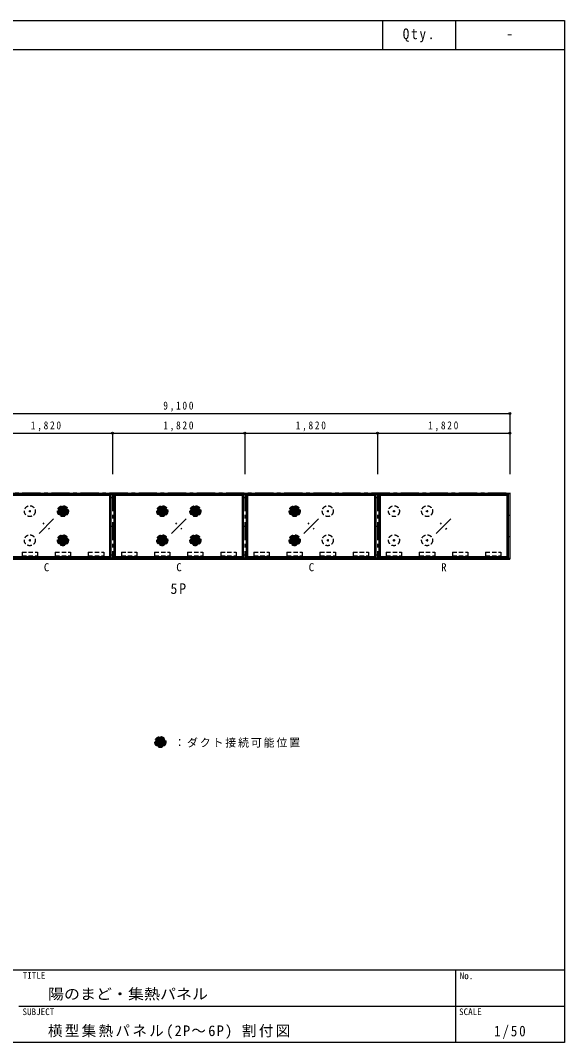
# Model space of a CAD drawing. Units: millimetres at full size, sheet at 1:50. Extents: x -8818 to 11382, y -6635 to 7415.
# Drawn here: x 3904 to 11382, y -6635 to 7415 of the extents above; entities that cross this region are included whole.
import ezdxf
from ezdxf.enums import TextEntityAlignment as Align

# ---------------------------------------------------------------- set-up
doc = ezdxf.new("R2010")
doc.units = ezdxf.units.MM
doc.header["$LTSCALE"] = 50
doc.header["$PDMODE"] = 32
doc.header["$PDSIZE"] = 25
doc.linetypes.add('CHAIN1', pattern=[8, 5, -1, 1, -1])
doc.linetypes.add('DASHED1', pattern=[1.8, 1.2, -0.6])
doc.layers.add('0-0', color=7, linetype='Continuous')
doc.layers.add('F-0', color=2, linetype='Continuous')
doc.styles.add('ＭＳ ゴシック', font='')
doc.styles.get('ＭＳ ゴシック').set_extended_font_data('MS Gothic')

msp = doc.modelspace()

# ---------------------------------------------------------------- hatches: boundary and pattern name
at = {"layer": '0-0'}
for points in [[(4562.72, 669.29, 1), (4412.72, 669.29, 1)], [(5927.72, 669.29, 1), (5777.72, 669.29, 1)], [(6382.72, 669.29, 1), (6232.72, 669.29, 1)], [(7747.72, 669.29, 1), (7597.72, 669.29, 1)], [(4562.72, 269.29, 1), (4412.72, 269.29, 1)], [(5927.72, 269.29, 1), (5777.72, 269.29, 1)], [(6382.72, 269.29, 1), (6232.72, 269.29, 1)], [(7747.72, 269.29, 1), (7597.72, 269.29, 1)], [(5902, -2504.44, 1), (5752, -2504.44, 1)]]:
    msp.add_hatch(color=256, dxfattribs=at).paths.add_polyline_path(points)

# ---------------------------------------------------------------- linework, layer by layer
at = {"layer": '0-0', "color": 4}
for p, q in [((1529.72, 2012.03), (10629.72, 2012.03)), ((10629.72, 2012.03), (10629.72, 1179.81)), ((3349.72, 1740.69), (5169.72, 1740.69)), ((5169.72, 1740.69), (5169.72, 1179.81)), ((5169.72, 1740.69), (6989.72, 1740.69)), ((6989.72, 1740.69), (6989.72, 1179.81)), ((6989.72, 1740.69), (8809.72, 1740.69)), ((8809.72, 1740.69), (8809.72, 1179.81)), ((8809.72, 1740.69), (10629.72, 1740.69)), ((10629.72, 1740.69), (10629.72, 1179.81)), ((5187.72, 900.29), (5187.72, 918.29)), ((7007.72, 900.29), (7007.72, 918.29)), ((8827.72, 900.29), (8827.72, 918.29)), ((8827.72, 902.79), (8827.72, 918.29)), ((4159.72, 364.29), (4359.72, 564.29)), ((5979.72, 364.29), (6179.72, 564.29)), ((7799.72, 364.29), (7999.72, 564.29)), ((9619.72, 364.29), (9819.72, 564.29)), ((4217.29, 492.57), (4231.44, 506.72)), ((4288, 421.86), (4302.15, 436)), ((6037.29, 492.57), (6051.44, 506.72)), ((6108, 421.86), (6122.15, 436)), ((7857.29, 492.57), (7871.44, 506.72)), ((7928, 421.86), (7942.15, 436)), ((9677.29, 492.57), (9691.44, 506.72)), ((9748, 421.86), (9762.15, 436)), ((5187.72, 28.29), (5187.72, 10.29)), ((5187.72, 25.79), (5187.72, 10.29)), ((5187.72, 10.29), (7007.72, 10.29)), ((7007.72, 28.29), (7007.72, 10.29)), ((7007.72, 25.79), (7007.72, 10.29)), ((7007.72, 10.29), (8827.72, 10.29)), ((8827.72, 28.29), (8827.72, 10.29)), ((8827.72, 25.79), (8827.72, 10.29)), ((8827.72, 10.29), (10628.72, 10.29))]:
    msp.add_line(p, q, dxfattribs=at)
at = {"layer": '0-0', "color": 3, "linetype": 'CHAIN1'}
for p, q in [((1529.72, 919.29), (10629.72, 919.29)), ((5169.72, 918.29), (5169.72, 10.29)), ((6989.72, 918.29), (6989.72, 10.29)), ((8809.72, 918.29), (8809.72, 10.29)), ((10629.72, 919.29), (10629.72, 9.29)), ((1529.72, 9.29), (10629.72, 9.29))]:
    msp.add_line(p, q, dxfattribs=at)
at = {"layer": '0-0'}
for p, q in [((5151.72, 901.29), (3367.72, 901.29)), ((5151.72, 883.29), (3367.72, 883.29)), ((5133.72, 45.29), (5133.72, 883.29)), ((5151.72, 25.79), (5151.72, 902.79)), ((5187.72, 900.29), (5151.72, 900.29)), ((6971.72, 901.29), (5187.72, 901.29)), ((5187.72, 900.29), (5187.72, 28.29)), ((6971.72, 883.29), (5187.72, 883.29)), ((5205.72, 883.29), (5205.72, 45.29)), ((6953.72, 45.29), (6953.72, 883.29)), ((6953.72, 45.29), (6953.72, 883.29)), ((6971.72, 25.79), (6971.72, 902.79)), ((7007.72, 900.29), (6971.72, 900.29)), ((8791.72, 901.29), (7007.72, 901.29)), ((7007.72, 900.29), (7007.72, 28.29)), ((8791.72, 883.29), (7007.72, 883.29)), ((7025.72, 883.29), (7025.72, 45.29)), ((8773.72, 45.29), (8773.72, 883.29)), ((8791.72, 25.79), (8791.72, 902.79)), ((8827.72, 900.29), (8791.72, 900.29)), ((8827.72, 902.79), (8827.72, 25.79)), ((10611.72, 901.29), (8827.72, 901.29)), ((8827.72, 900.29), (8827.72, 28.29)), ((10613.22, 883.29), (8827.72, 883.29)), ((8845.72, 883.29), (8845.72, 45.29)), ((10593.72, 45.29), (10593.72, 883.29)), ((10611.72, 25.79), (10611.72, 902.79)), ((3367.72, 45.29), (5151.72, 45.29)), ((3367.72, 27.29), (5151.72, 27.29)), ((5151.72, 28.29), (5187.72, 28.29)), ((5187.72, 45.29), (6971.72, 45.29)), ((5187.72, 27.29), (6971.72, 27.29)), ((6971.72, 28.29), (7007.72, 28.29)), ((7007.72, 45.29), (8791.72, 45.29)), ((7007.72, 27.29), (8791.72, 27.29)), ((8791.72, 28.29), (8827.72, 28.29)), ((8827.72, 45.29), (10613.22, 45.29)), ((8827.72, 27.29), (10611.72, 27.29))]:
    msp.add_line(p, q, dxfattribs=at)
at = {"layer": '0-0', "color": 4, "linetype": 'CHAIN1'}
for p, q in [((5159.72, 859.29), (5179.72, 859.29)), ((5169.72, 869.29), (5169.72, 849.29)), ((6979.72, 859.29), (6999.72, 859.29)), ((6989.72, 869.29), (6989.72, 849.29)), ((8799.72, 859.29), (8819.72, 859.29)), ((8809.72, 869.29), (8809.72, 849.29)), ((4017.72, 669.29), (4047.72, 669.29)), ((4032.72, 684.29), (4032.72, 654.29)), ((4472.72, 669.29), (4502.72, 669.29)), ((4487.72, 684.29), (4487.72, 654.29)), ((5837.72, 669.29), (5867.72, 669.29)), ((5852.72, 684.29), (5852.72, 654.29)), ((6292.72, 669.29), (6322.72, 669.29)), ((6307.72, 684.29), (6307.72, 654.29)), ((7657.72, 669.29), (7687.72, 669.29)), ((7672.72, 684.29), (7672.72, 654.29)), ((8112.72, 669.29), (8142.72, 669.29)), ((8127.72, 684.29), (8127.72, 654.29)), ((9022.72, 669.29), (9052.72, 669.29)), ((9037.72, 684.29), (9037.72, 654.29)), ((9477.72, 669.29), (9507.72, 669.29)), ((9492.72, 684.29), (9492.72, 654.29)), ((5159.72, 464.29), (5179.72, 464.29)), ((5169.72, 474.29), (5169.72, 454.29)), ((6979.72, 464.29), (6999.72, 464.29)), ((6989.72, 474.29), (6989.72, 454.29)), ((8799.72, 464.29), (8819.72, 464.29)), ((8809.72, 474.29), (8809.72, 454.29)), ((4032.72, 284.29), (4032.72, 254.29)), ((4487.72, 284.29), (4487.72, 254.29)), ((5852.72, 284.29), (5852.72, 254.29)), ((6307.72, 284.29), (6307.72, 254.29)), ((7672.72, 284.29), (7672.72, 254.29)), ((8127.72, 284.29), (8127.72, 254.29)), ((9037.72, 284.29), (9037.72, 254.29)), ((9492.72, 284.29), (9492.72, 254.29)), ((4017.72, 269.29), (4047.72, 269.29)), ((4472.72, 269.29), (4502.72, 269.29)), ((5837.72, 269.29), (5867.72, 269.29)), ((6292.72, 269.29), (6322.72, 269.29)), ((7657.72, 269.29), (7687.72, 269.29)), ((8112.72, 269.29), (8142.72, 269.29)), ((9022.72, 269.29), (9052.72, 269.29)), ((9477.72, 269.29), (9507.72, 269.29)), ((5159.72, 69.29), (5179.72, 69.29)), ((5169.72, 79.29), (5169.72, 59.29)), ((6979.72, 69.29), (6999.72, 69.29)), ((6989.72, 79.29), (6989.72, 59.29)), ((8799.72, 69.29), (8819.72, 69.29)), ((8809.72, 79.29), (8809.72, 59.29)), ((5812, -2504.44), (5842, -2504.44)), ((5827, -2489.44), (5827, -2519.44))]:
    msp.add_line(p, q, dxfattribs=at)
at = {"layer": '0-0', "linetype": 'DASHED1'}
for p, q in [((3925.72, 105.29), (3925.72, 55.29)), ((3925.72, 105.29), (4137.72, 105.29)), ((3925.72, 55.29), (4137.72, 55.29)), ((4137.72, 105.29), (4137.72, 55.29)), ((4380.72, 105.29), (4380.72, 55.29)), ((4380.72, 105.29), (4592.72, 105.29)), ((4380.72, 55.29), (4592.72, 55.29)), ((4592.72, 105.29), (4592.72, 55.29)), ((4835.72, 105.29), (4835.72, 55.29)), ((4835.72, 105.29), (5047.72, 105.29)), ((4835.72, 55.29), (5047.72, 55.29)), ((5047.72, 105.29), (5047.72, 55.29)), ((5290.72, 105.29), (5290.72, 55.29)), ((5290.72, 105.29), (5502.72, 105.29)), ((5290.72, 55.29), (5502.72, 55.29)), ((5502.72, 105.29), (5502.72, 55.29)), ((5745.72, 105.29), (5745.72, 55.29)), ((5745.72, 105.29), (5957.72, 105.29)), ((5745.72, 55.29), (5957.72, 55.29)), ((5957.72, 105.29), (5957.72, 55.29)), ((6200.72, 105.29), (6200.72, 55.29)), ((6200.72, 105.29), (6412.72, 105.29)), ((6200.72, 55.29), (6412.72, 55.29)), ((6412.72, 105.29), (6412.72, 55.29)), ((6655.72, 105.29), (6655.72, 55.29)), ((6655.72, 105.29), (6867.72, 105.29)), ((6655.72, 55.29), (6867.72, 55.29)), ((6867.72, 105.29), (6867.72, 55.29)), ((7110.72, 105.29), (7110.72, 55.29)), ((7110.72, 105.29), (7322.72, 105.29)), ((7110.72, 55.29), (7322.72, 55.29)), ((7322.72, 105.29), (7322.72, 55.29)), ((7565.72, 105.29), (7565.72, 55.29)), ((7565.72, 105.29), (7777.72, 105.29)), ((7565.72, 55.29), (7777.72, 55.29)), ((7777.72, 105.29), (7777.72, 55.29)), ((8020.72, 105.29), (8020.72, 55.29)), ((8020.72, 105.29), (8232.72, 105.29)), ((8020.72, 55.29), (8232.72, 55.29)), ((8232.72, 105.29), (8232.72, 55.29)), ((8475.72, 105.29), (8475.72, 55.29)), ((8475.72, 105.29), (8687.72, 105.29)), ((8475.72, 55.29), (8687.72, 55.29)), ((8687.72, 105.29), (8687.72, 55.29)), ((8930.72, 105.29), (8930.72, 55.29)), ((8930.72, 105.29), (9142.72, 105.29)), ((8930.72, 55.29), (9142.72, 55.29)), ((9142.72, 105.29), (9142.72, 55.29)), ((9385.72, 105.29), (9385.72, 55.29)), ((9385.72, 105.29), (9597.72, 105.29)), ((9385.72, 55.29), (9597.72, 55.29)), ((9597.72, 105.29), (9597.72, 55.29)), ((9840.72, 105.29), (9840.72, 55.29)), ((9840.72, 105.29), (10052.72, 105.29)), ((9840.72, 55.29), (10052.72, 55.29)), ((10052.72, 105.29), (10052.72, 55.29)), ((10295.72, 105.29), (10295.72, 55.29)), ((10295.72, 105.29), (10507.72, 105.29)), ((10295.72, 55.29), (10507.72, 55.29)), ((10507.72, 105.29), (10507.72, 55.29))]:
    msp.add_line(p, q, dxfattribs=at)
at = {"layer": '0-0', "color": 4}
for points in [[(3367.72, 902.79), (3367.72, 918.29), (5187.72, 918.29)], [(5187.72, 902.79), (5187.72, 918.29), (7007.72, 918.29)], [(7007.72, 902.79), (7007.72, 918.29), (8827.72, 918.29)], [(8827.72, 918.29), (10628.72, 918.29), (10628.72, 10.29)], [(3367.72, 25.79), (3367.72, 10.29), (5187.72, 10.29)]]:
    msp.add_lwpolyline(points, dxfattribs=at)
at = {"layer": '0-0'}
for points in [[(5151.72, 902.79), (3367.72, 902.79), (3367.72, 25.79), (5151.72, 25.79)], [(6971.72, 902.79), (5187.72, 902.79), (5187.72, 25.79), (6971.72, 25.79)], [(8791.72, 902.79), (7007.72, 902.79), (7007.72, 25.79), (8791.72, 25.79)], [(8827.72, 25.79), (10613.22, 25.79), (10613.22, 902.79), (8827.72, 902.79)]]:
    msp.add_lwpolyline(points, dxfattribs=at)
at = {"layer": '0-0', "color": 4}
for centre in [(4259.72, 910.29), (4714.72, 910.29), (5169.72, 910.29), (5194.72, 910.29), (5624.72, 910.29), (6079.72, 910.29), (6534.72, 910.29), (6989.72, 910.29), (7014.72, 910.29), (7444.72, 910.29), (7899.72, 910.29), (8354.72, 910.29), (8809.72, 910.29), (8834.72, 910.29), (9264.72, 910.29), (9719.72, 910.29), (10174.72, 910.29), (10620.72, 910.29), (10620.72, 610.29), (10620.72, 318.29), (4259.72, 18.29), (4714.72, 18.29), (5169.72, 18.29), (5194.72, 18.29), (5624.72, 18.29), (6079.72, 18.29), (6534.72, 18.29), (6989.72, 18.29), (7014.72, 18.29), (7444.72, 18.29), (7899.72, 18.29), (8354.72, 18.29), (8809.72, 18.29), (8834.72, 18.29), (9264.72, 18.29), (9719.72, 18.29), (10174.72, 18.29), (10620.72, 18.29)]:
    msp.add_circle(centre, 2.5, dxfattribs=at)
at = {"layer": '0-0'}
for centre in [(5169.72, 859.29), (6989.72, 859.29), (8809.72, 859.29), (5169.72, 464.29), (6989.72, 464.29), (8809.72, 464.29), (5169.72, 69.29), (6989.72, 69.29), (8809.72, 69.29)]:
    msp.add_circle(centre, 3.5, dxfattribs=at)
at = {"layer": '0-0', "linetype": 'DASHED1'}
for centre in [(4032.72, 669.29), (4487.72, 669.29), (5852.72, 669.29), (6307.72, 669.29), (7672.72, 669.29), (8127.72, 669.29), (9037.72, 669.29), (9492.72, 669.29), (4032.72, 269.29), (4487.72, 269.29), (5852.72, 269.29), (6307.72, 269.29), (7672.72, 269.29), (8127.72, 269.29), (9037.72, 269.29), (9492.72, 269.29), (5827, -2504.44)]:
    msp.add_circle(centre, 75, dxfattribs=at)
at = {"layer": '0-0', "color": 5}
for p in [(10629.72, 2012.03), (5169.72, 1740.69), (6989.72, 1740.69), (8809.72, 1740.69), (10629.72, 1740.69)]:
    msp.add_point(p, dxfattribs=at)
at = {"layer": 'F-0', "color": 5}
for p, q in [((8882.04, 7414.68), (8882.04, 7014.68)), ((9882.04, 7414.68), (9882.04, 7014.68)), ((11382.04, 7414.68), (11382.04, -6635.32)), ((-8817.96, 7014.68), (11382.04, 7014.68)), ((-8817.96, -5635.32), (11382.04, -5635.32)), ((11382.04, -6635.32), (-8817.96, -6635.32))]:
    msp.add_line(p, q, dxfattribs=at)
at = {"layer": 'F-0'}
for p, q in [((9882.04, -5635.32), (9882.04, -6635.32)), ((3882.04, -6135.32), (11382.04, -6135.32))]:
    msp.add_line(p, q, dxfattribs=at)
at = {"layer": 'F-0', "color": 5}
msp.add_lwpolyline([(-8817.96, -6635.32), (-8817.96, 7414.68), (11382.04, 7414.68)], dxfattribs=at)

# ---------------------------------------------------------------- texts
at = {"layer": '0-0', "style": 'ＭＳ ゴシック'}
for s, p in [('C', (4225.44, -189.29)), ('C', (6045.44, -189.29)), ('C', (7865.44, -189.29)), ('R', (9685.44, -189.29))]:
    msp.add_text(s, height=110, dxfattribs=at).set_placement(p, align=Align.BOTTOM_LEFT)
at = {"layer": '0-0', "attachment_point": 7, "style": 'ＭＳ ゴシック'}
for s, insert, char_height in [('\\T1.38;\\W0.85;9,100', (5867.22, 2037.03), 110), ('\\T1.38;\\W0.85;1,820', (4047.22, 1765.69), 110), ('\\T1.38;\\W0.85;1,820', (5867.22, 1765.69), 110), ('\\T1.38;\\W0.85;1,820', (7687.22, 1765.69), 110), ('\\T1.38;\\W0.85;1,820', (9507.22, 1765.69), 110), ('\\T1.27;\\W0.95;5P', (5965.69, -470.77), 146.6), ('\\T1.17;：ダクト接続可能位置', (6017.41, -2580.98), 110)]:
    msp.add_mtext(s, dxfattribs=dict(at, insert=insert, char_height=char_height))
at = {"layer": 'F-0', "color": 7, "style": 'ＭＳ ゴシック'}
msp.add_text('-', height=146.6, dxfattribs=at).set_placement((10577.04, 7114.68), align=Align.BOTTOM_LEFT)
at = {"layer": 'F-0', "color": 4, "style": 'ＭＳ ゴシック'}
for s, p in [('TITLE', (3934.65, -5784.28)), ('No.', (9940.9, -5791.13)), ('SUBJECT', (3932.04, -6285.32)), ('SCALE', (9932.04, -6285.32))]:
    msp.add_text(s, height=91.64, dxfattribs=at).set_placement(p, align=Align.BOTTOM_LEFT)
at = {"layer": 'F-0', "color": 7, "style": 'ＭＳ ゴシック', "width": 1.1}
msp.add_text('陽のまど・集熱パネル', height=146.6, dxfattribs=at).set_placement((4282.04, -6085.32), align=Align.BOTTOM_LEFT)
at = {"layer": 'F-0', "color": 7, "char_height": 146.6, "attachment_point": 7, "style": 'ＭＳ ゴシック'}
for s, insert in [('\\T1.28;\\W0.9;Qty.', (9158.29, 7114.68)), ('\\T1.28;\\W0.9;Qty.', (9158.29, 7114.68)), ('\\T1.16;横型集熱パネル(2P～6P)\\~割付図', (4282.04, -6585.32)), ('\\T1.28;\\W0.9;1/50', (10413.29, -6585.32))]:
    msp.add_mtext(s, dxfattribs=dict(at, insert=insert))

doc.saveas('drawing.dxf')
